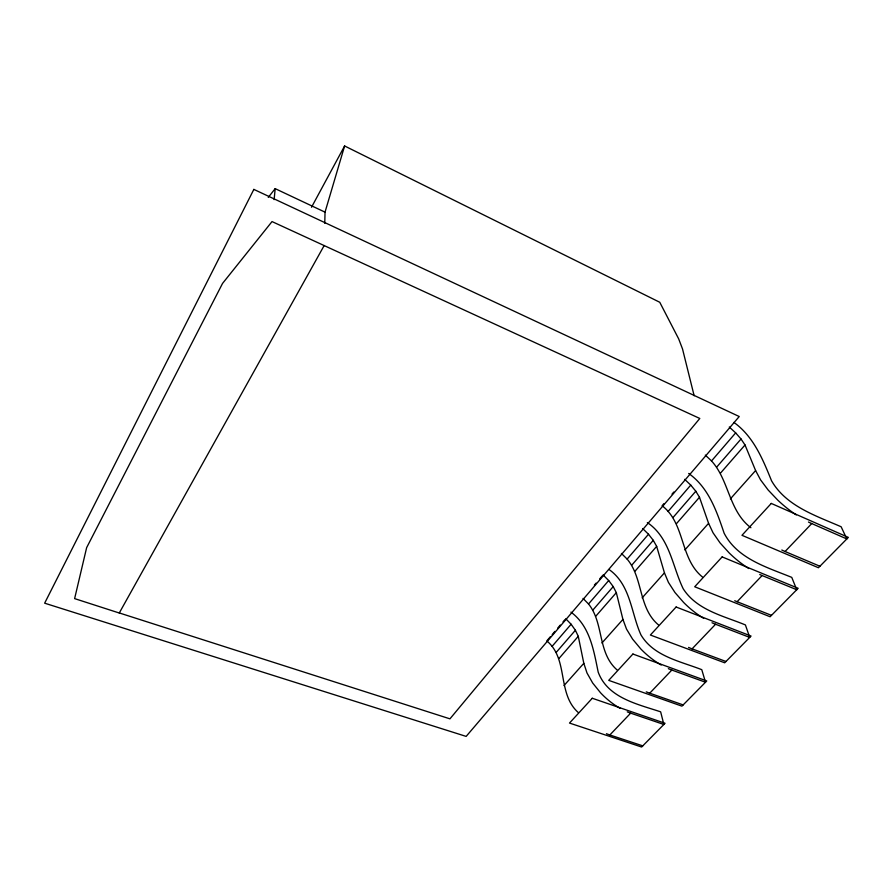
<?xml version="1.0" encoding="UTF-8"?>
<svg xmlns="http://www.w3.org/2000/svg" width="893" height="893" viewBox="0 0 893 893"><rect width="100%" height="100%" fill="white"/><g stroke="black" fill="none" stroke-linecap="round" stroke-linejoin="round"><path stroke-width="1.34" d="M324.762 223.295L325.041 212.099L344.609 145.972L659.76 302.269L678.669 338.86L682.52 348.951L694.151 395.744M274.129 199.619L275.178 188.646L325.041 212.154M311.512 207.254L344.609 145.972M119.282 612.944L449.949 718.843L699.799 418.471L272.03 221.576L222.536 283.438L86.632 547.666L74.621 598.611L119.271 613.011L324.181 245.519M268.268 197.409L275.178 188.646M550.389 636.687L546.784 640.917C568.774 658.956 556.841 693.437 578.184 712.447M552.198 634.577L554.899 631.396M557.612 628.225L560.313 625.055M563.025 621.885L564.822 619.764M594.37 585.138L596.111 583.096M599.605 579.01L602.217 575.94M663.912 503.63L662.104 505.751C685.366 523.454 679.685 558.527 702.478 577.034M672.027 494.119L673.824 492.01M552.053 646.409L571.118 624.252L565.727 618.715M617.152 669.996C597.305 652.839 604.081 623.158 588.532 603.992L608.691 580.55L603.088 574.925M658.509 624.944C638.238 607.999 643.284 578.128 627.132 559.096L648.497 534.248L642.659 528.544M668.064 511.499L690.747 485.111L684.652 479.318M750.901 527.718C728.755 510.997 729.246 480.389 711.531 460.944L735.653 432.882L729.28 427.01M556.216 652.381L575.393 630.246L571.118 624.252M592.919 610.008L613.212 586.589L608.691 580.55M631.775 565.157L653.274 540.321L648.497 534.248M672.965 517.583L695.803 491.217L690.747 485.111M716.733 467.05L741.023 439.01L735.653 432.882M558.985 658.454L578.273 636.318L575.393 630.246M595.91 616.081L616.326 592.651L613.212 586.589M635.012 571.207L656.656 546.371L653.274 540.321M676.492 523.622L699.476 497.245L695.803 491.217M720.551 473.056L745.019 444.982L741.023 439.01M564.008 685.545L583.821 663.32L578.273 636.318M601.938 642.982L622.934 619.429L616.326 592.651M642.156 597.852L664.448 572.848L656.656 546.371M684.875 549.921L708.584 523.32L699.476 497.245M730.34 498.908L755.601 470.555L745.019 444.982M606.436 733.7A46.871 26.344 43.6 0 0 609.841 734.972L630.67 713.15L663.856 724.48L660.653 711.833C637.602 704.153 607.709 697.969 598.198 672.128C593.711 650.472 590.05 626.183 570.951 612.129M646.286 691.841A48.222 25.317 42.9 0 0 649.747 693.191L671.837 670.051L705.503 682.241M688.57 647.414A49.662 24.122 42.2 0 0 692.086 648.854L715.572 624.263L749.718 637.412M734.738 600.721A51.191 22.716 41.5 0 0 737.105 601.715L762.12 575.538L796.735 589.737L791.767 577.391C767.098 567.289 737.305 558.839 724.123 533.177C716.644 511.053 708.573 487.578 688.682 473.457M781.81 550.021A52.821 21.097 40.8 0 0 785.07 551.506L811.748 523.566L846.832 538.948L841.139 526.77C815.901 515.696 786.242 506.264 771.563 480.825C762.801 459.214 753.558 436.498 733.912 422.411M609.841 734.972L642.77 745.856M649.747 693.191L683.156 704.912M692.086 648.854L725.976 661.49M737.105 601.715L771.474 615.344M785.07 551.506L819.908 566.24M647.347 522.572C669.906 537.82 672.284 566.207 683.178 588.721C696.908 610.209 723.419 615.869 745.409 624.933L749.283 636.162M609.048 569.511C630.737 584.792 631.016 612.922 640.984 634.956C653.832 656.455 680.287 661.244 701.775 669.672L705.135 680.991M705.303 455.106L711.531 460.944M621.416 553.437L627.132 559.096M583.04 598.41L588.532 603.992M755.601 470.555L760.59 479.909L768.17 490.034L777.825 500.192A53.736 20.126 40.5 0 0 796.255 514.926M708.584 523.32L713.038 532.786L720.082 542.922L729.224 552.979A52.04 21.89 41.1 0 0 748.814 568.551M664.448 572.848L668.433 582.392L674.974 592.517L683.647 602.474A50.455 23.408 41.8 0 0 703.639 618.324M622.934 619.429L626.495 629.04L632.59 639.131L640.828 648.977A48.97 24.703 42.5 0 0 661.211 665.039M583.821 663.32L586.991 672.965L592.684 683.022L600.52 692.756A47.575 25.819 43.2 0 0 620.244 708.406M811.748 523.566A53.736 20.126 40.5 0 1 808.466 522.037M762.12 575.538A52.04 21.89 41.1 0 1 759.731 574.5M715.572 624.263A50.455 23.408 41.8 0 1 712.022 622.767M630.67 713.15A47.575 25.819 43.2 0 1 627.243 711.844M671.837 670.051A48.97 24.703 42.5 0 1 668.355 668.656M253.846 189.394L44.65 603.177L466.146 736.401L739.237 416.529L253.846 189.394M592.282 698.259L569.5 723.062L641.62 747.028L665.051 723.274L592.282 698.259M632.914 654.033L608.725 680.366L681.928 706.151L706.765 680.957L632.914 654.033M676.113 607.006L650.383 635.023L724.681 662.796L751.058 636.05L676.113 607.006M722.136 556.908L694.709 586.768L770.101 616.75L798.163 588.286L722.136 556.908M771.273 503.429L741.971 535.309L818.435 567.736L848.35 537.396L771.273 503.429"/></g></svg>
